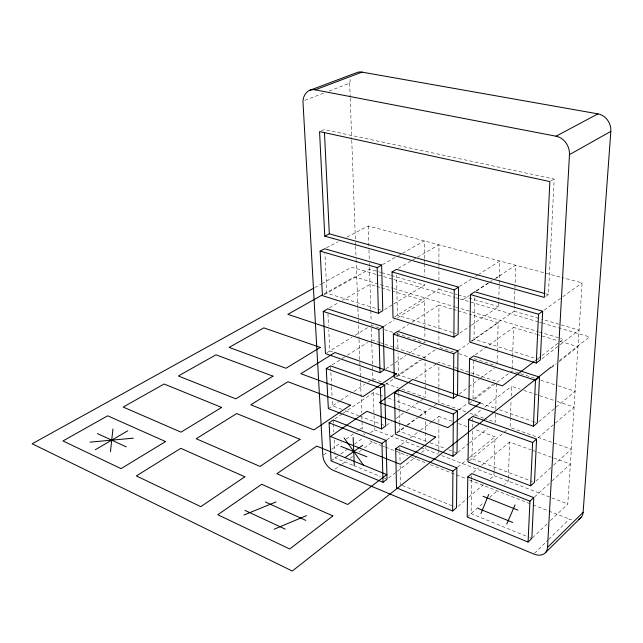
<?xml version="1.0" encoding="UTF-8"?>
<svg xmlns="http://www.w3.org/2000/svg" width="643" height="643" viewBox="0 0 643 643"><rect width="100%" height="100%" fill="white"/><g stroke="black" fill="none" stroke-linecap="round" stroke-linejoin="round"><path stroke-width="0.48" stroke-dasharray="3.21 2.41" d="M438.856 453.508L438.864 450.502M438.864 449.505L438.872 426.462M438.872 422.451L438.872 416.439L451.973 421.189M438.888 388.227L438.88 402.245L466.207 411.93M438.888 387.231L438.896 364.195M438.904 345.243L438.92 305.055L452.294 309.066M394.448 316.999L438.928 289.302L438.928 287.325M438.928 280.404L438.936 267.544M438.936 266.556L438.936 263.582M438.936 262.593L438.944 244.79L417.291 257.321M471.665 479.606L471.102 513.604L529.076 537.339M471.681 478.609L471.729 475.611M472.468 431.148L472.01 458.668L532.645 481.639M472.533 427.217L472.613 422.306M472.629 421.326L472.685 418.376M473.007 398.628L473.393 375.777M473.409 374.781L473.65 359.879M474.687 297.709L473.995 339.166L538.448 359.333M494.065 471.665L493.953 475.651L490.207 478.85M494.089 470.668L495.022 436.79L474.438 429.331M495.64 414.293L495.423 422.282L485.055 418.609M495.777 409.302L496.492 383.332M497.023 364.075L497.352 352.292M497.377 351.303L498.164 322.826L469.494 314.226M471.351 325.213L498.606 306.671L499.868 261.002L478.794 274.336M508.332 479.139L508.259 481.141L504.546 484.388M508.364 478.135L509.618 442.071L531.118 449.867M510.462 417.685L510.124 427.491L571.346 449.192L552.932 465.773M510.494 416.704L511.072 400.034M511.209 396.112L511.547 386.314L520.074 389.144M512.149 368.953L512.567 357.09M512.6 356.109L513.588 327.448L535.699 334.079M470.491 341.61L514.159 311.196L514.328 306.205M514.36 305.2L514.914 289.213M514.955 288.209L515.75 265.229L495.689 278.234M545.666 296.455L548.415 294.51L554.178 179.084L324.329 129.589L321.146 130.915M550.537 520.533L567.793 503.983L582.124 282.888L561.926 277.511M534.478 553.31L548.037 540.048M548.752 539.348L569.449 519.11A14.765 10.505 44.8 0 0 572.776 520.002M532.557 537.781L547.659 523.298M534.518 496.951L551.348 481.527M552.08 480.86L570.381 464.093L532.05 450.204M535.981 481.02L552.192 466.432M467.22 516.996L483.737 502.569M489.677 497.369L497.859 490.231M458.025 506.354L467.75 498.044M468.506 497.401L483.472 484.605M538.07 437.835L554.571 423.729M555.327 423.094L574.078 407.067L555.134 400.774M538.85 421.671L555.464 407.758M556.219 407.123L575.099 391.314L557.915 385.752M473.28 472.348L478.577 467.935M481.607 465.411L509.618 442.071M469.358 460.838L508.597 428.736M457.671 467.22L468.562 458.338M469.342 457.712L495.022 436.79M457.816 452.359L468.787 443.59M469.567 442.963L487.587 428.551M551.3 367.812L556.01 364.099M559.153 361.623L577.985 346.762L558.767 340.999M551.638 366.695L556.372 362.965M559.523 360.482L589.478 336.884L543.399 323.381M473.505 415.796L481.43 409.655M484.605 407.196L511.547 386.314M541.928 358.714L559.314 345.315M560.101 344.704L579.07 330.092L541.84 319.258M388.605 477.966L396.474 471.898M397.261 471.287L416.937 456.104M421.663 452.463L425.594 449.425L425.586 447.432M534.831 360.988L537.202 359.172M537.99 358.561L541.149 356.142M541.945 355.531L559.33 342.189M560.125 341.586L563.284 339.158L560.399 338.298M459.022 409.768L467.799 403.113M473.393 398.877L492.554 384.353M470.25 402.679L471.616 401.65M474.574 399.399L496.123 383.043M496.918 382.44L512.085 370.931L519.721 373.398M401.369 444.538L406.955 440.351M410.146 437.963L419.718 430.786M420.522 430.191L431.694 421.824M432.49 421.221L438.872 416.439M459.174 394.071L468.024 387.512M468.827 386.917L479.276 379.161M480.08 378.566L494.555 367.828M386.853 439.828L395.678 433.35M396.482 432.763L406.111 425.69M406.915 425.103L416.543 418.03M419.75 415.675L425.369 411.552L394.706 400.436M396.763 433.197L406.738 425.875M407.541 425.28L418.786 417.01M419.59 416.423L433.253 406.384M434.057 405.789L437.272 403.426M334.979 469.237L341.353 464.608M342.148 464.029L346.931 460.557M350.122 458.242L352.509 456.498M358.89 451.868L361.278 450.132M364.468 447.817L372.434 442.03L380.841 445.318M544.275 310.087L561.998 297.355M562.802 296.777L582.124 282.888M386.499 425.369L391.346 421.88M396.192 418.384L403.466 413.144M406.697 410.821L419.63 401.505M420.434 400.919L423.665 398.596M331.089 460.886L339.986 454.513M340.79 453.934L348.008 448.766M354.422 444.168L363.239 437.851M370.456 432.675L374.467 429.805L374.403 427.796M475.346 354.743L513.588 327.448M323.646 454.939L327.665 452.101M331.684 449.264L341.337 442.448M346.159 439.04L353.393 433.929M356.608 431.654L359.019 429.95M359.823 429.387L362.234 427.683L361.832 416.664M457.977 350.829L468.643 343.402M471.922 341.111L498.164 322.826M415.129 378.719L436.436 363.906M437.256 363.335L438.896 362.194L454.022 367.217M334.907 418.866L342.261 413.851M343.081 413.296L373.334 392.696L378.904 394.714M385.487 384.546L393.725 378.928M397.02 376.685L425.039 357.596L425.192 382.489M395.638 376.685L419.919 360.168M423.223 357.918L435.6 349.495M459.785 333.082L470.523 325.776M385.937 368.744L405.862 355.466M409.181 353.248L423.295 343.844M328.356 408.626L339.97 400.87M340.79 400.316L350.676 393.717M353.971 391.515L364.669 384.369M367.965 382.167L371.26 379.973M476.455 290.7L489.829 282.028M490.665 281.489L492.337 280.404M462.759 299.751L469.503 295.386M476.238 291.014L490.561 281.722M495.616 278.443L500.672 275.164M397.647 331.402L408.602 324.41M411.97 322.264L438.92 305.055M332.23 364.806L341.473 358.979M342.309 358.448L346.513 355.796M347.357 355.266L367.515 342.55M459.407 286.601L471.206 279.134M475.426 276.466L477.95 274.866M384.04 326.218L394.207 319.86M397.591 317.738L424.701 300.795L424.854 326.757M326.917 352.734L351.809 337.382M355.193 335.292L370.424 325.888M384.498 309.596L393.034 304.388M393.886 303.874L424.605 285.138L424.597 283.169M398.234 268.34L412.091 260.327M412.959 259.82L416.423 257.819M550.73 181.085L554.178 179.084M329.417 307.868L338.917 302.379M342.373 300.377L370.014 284.399L375.769 286.119M382.513 264.594L397.326 256.203M398.202 255.705L401.682 253.736M402.558 253.238L424.34 240.908L424.444 258.599M324.16 293.899L354.406 276.868L392.913 288.353M323.935 294.824L369.548 269.112L380.937 272.423M314.757 287.566L320.905 284.174M321.781 283.684L351.625 267.191L392.817 279.263M326.451 247.82L338.009 241.784M346.899 237.13L368.23 225.974L560.961 277.262M304.814 100.372L323.501 93.203M329.112 91.049L349.679 83.164A16.991 12.563 71 0 1 351.07 78.197M545.521 293.714L548.415 294.51M381.886 272.704L390.43 275.188M391.378 275.469L424.605 285.138M438.928 289.302L457.213 294.623M458.178 294.904L498.606 306.671M514.159 311.196L540.884 318.976M393.773 279.544L455.091 297.508M456.056 297.789L458.925 298.633M459.882 298.915L538.601 321.974M539.557 322.256L542.435 323.099M393.87 288.643L454.513 306.727M455.477 307.008L470.877 311.606M471.841 311.887L538.255 331.7M539.22 331.981L559.434 338.009M376.734 286.408L380.568 287.558M381.532 287.847L391.121 290.724M392.085 291.014L424.701 300.795M453.251 309.355L457.077 310.505M458.033 310.786L468.538 313.937M536.656 334.368L557.803 340.71M380.897 310.047L326.901 293.152L324.924 253.688M452.431 332.423L397.35 315.191L396.61 275.325M453.387 332.72L456.233 333.613M378.807 327.809L371.268 325.374L371.18 322.368M384.458 329.634L392.929 332.375M396.699 333.596L424.951 342.735L424.935 339.745M439.852 347.558L454.135 352.179M458.893 353.722L469.366 357.106M474.124 358.649L496.018 365.73M520.677 373.704L535 378.341M540.731 380.198L556.959 385.446M371.718 339.898L379.33 342.43M380.286 342.743L384.096 344.005M385.044 344.326L425.039 357.596M454.963 367.531L496.549 381.331M523.868 390.397L533.344 393.54M534.285 393.854L554.186 400.46M332.624 351.93L329.803 350.957L328.75 329.915M410.652 379L398.459 374.765L398.049 353.087M480.546 403.241L495.697 408.49M499.482 409.8L531.665 420.964M532.613 421.294L536.399 422.604M372.908 378.872L381.323 381.854M386.001 383.509L398.162 387.817M401.899 389.144L425.28 397.43L425.2 383.485M469.977 413.264L484.115 418.28M379.836 395.051L383.549 396.401M388.195 398.081L393.773 400.099M458.523 423.56L468.819 427.29M341.875 409.35L332.56 405.821L332.254 399.825M345.604 410.764L358.657 415.708M359.59 416.061L380.093 423.833M381.026 424.187L383.823 425.248M426.413 441.387L399.504 431.188L399.351 423.174M430.127 442.794L444.972 448.42M448.677 449.827L453.323 451.579M454.247 451.933L457.028 452.985M374.467 429.805L420.016 447.287M420.948 447.641L437.971 454.175M441.661 455.59L567.793 503.983M381.773 445.679L384.57 446.772M385.503 447.142L407.919 455.911M411.649 457.374L425.658 462.847M430.328 464.68L455.533 474.542M456.466 474.904L465.805 478.561M469.543 480.016L532.099 504.498M533.031 504.859L547.973 510.703M548.905 511.072L569.449 519.11M352.766 465.162L335.172 457.953L334.923 452.961M353.69 465.54L380.543 476.527M384.249 478.046L386.105 478.802M402.333 485.449L454.689 506.885M529.993 537.717L531.833 538.472M327.946 313.88L328.549 325.905M330.598 366.864L331.555 385.84M331.603 386.837L332.206 398.829M333.267 419.975L333.42 422.973M333.468 423.978L333.87 431.975M334.272 439.965L334.874 451.957M349.679 83.164L350.186 97.181M350.226 98.186L351.721 139.242M351.761 140.246L355.442 241.398M355.483 242.403L355.595 245.409M355.627 246.406L356.069 258.422M356.101 259.426L357.854 307.499M357.894 308.503L358.987 338.548M359.027 339.544L360.008 366.59M360.048 367.587L360.554 381.612M360.594 382.609L361.688 412.661M368.23 225.974L368.937 249.05M368.969 250.055L369.331 262.087M369.363 263.091L369.46 266.106M369.484 267.102L370.778 309.379M370.81 310.376L371.148 321.371M371.357 328.276L371.807 342.896M371.839 343.892L372.506 365.875M372.538 366.88L372.996 381.829M373.334 392.696L374.009 414.759M374.033 415.764L374.371 426.799M397.687 333.371L397.977 349.141M398.74 390.108L398.797 393.114M398.813 394.119L399.078 408.144M399.094 409.149L399.335 422.17M399.809 447.729L399.866 450.727M399.882 451.724L400.067 461.714M400.139 465.717L400.493 484.701M424.452 259.579L424.468 262.529M424.476 263.509L424.549 275.308M424.862 327.761L424.927 338.74M425.369 411.552L425.401 417.532M425.425 421.519L425.489 431.485M425.497 432.482L425.553 442.448M372.434 442.03A12.514 8.303 54.5 0 1 369.87 440.672M364.493 434.877A12.514 8.303 54.5 0 1 363.737 433.454M362.371 429.09A12.514 8.303 54.5 0 1 362.234 427.683"/><path stroke-width="0.96" d="M452.624 510.976L452.913 471.094L456.892 467.855L399.769 445.736L395.694 448.79L396.498 487.844L452.624 510.976L456.522 507.64L456.892 467.855M453.026 456.192L453.331 414.076L457.422 410.973L398.74 390.108L394.545 393.026L395.397 434.21L453.026 456.192L457.028 452.985L457.422 410.973M453.444 398.322L453.773 353.763L457.977 350.829L457.567 395.268L453.444 398.322L394.231 377.642L393.339 334.159L397.647 331.402L457.977 350.829M453.894 337.093L454.239 289.872L458.572 287.14L458.129 334.207L453.894 337.093L393.002 317.899L392.053 271.917L396.498 269.345L458.572 287.14M467.807 476.905L467.22 516.996L528.072 542.073L531.833 538.472L533.778 497.626L471.761 473.61L467.807 476.905L529.953 501.13L533.778 497.626M468.651 419.558L468.032 461.923L530.652 485.819L534.51 482.346L536.575 439.121L472.718 416.415L468.651 419.558L532.645 442.472L536.575 439.121M469.543 358.882L468.884 403.716L533.385 426.253L537.339 422.933L539.525 377.095L473.722 355.9L469.543 358.882L535.49 380.278L539.525 377.095M470.491 294.566L469.792 342.1L536.286 363.062L540.345 359.927L542.668 311.244L474.783 291.785L470.491 294.566L538.521 314.226L542.668 311.244M528.072 542.073L529.953 501.13M530.652 485.819L532.645 442.472M533.385 426.253L535.49 380.278M536.286 363.062L538.521 314.226M547.523 547.402L569.481 154.625A16.131 13.664 65.1 0 0 556.034 136.203L315.199 89.827A17.723 12.595 69.8 0 0 302.941 101.096L322.842 455.509A12.973 8.222 54.6 0 0 333.387 470.395L533.77 554.009A15.368 10.489 45.8 0 0 547.523 547.402L583.113 512.326L610.826 131.397A15.384 13.463 66.7 0 0 597.982 113.867L362.033 72.12A16.991 12.563 71 0 0 356.262 72.812L309.371 90.47M110.443 451.724L112.943 428.945M480.964 513.516L488.696 494.507M506.78 524.029L515.027 504.908M545.417 552.723L580.95 517.567M550.85 367.314L292.3 571.032L32.15 443.774L313.88 288.048M383.011 482.282L387.03 479.188L386.049 440.423L333.267 419.975L329.095 422.821L331.089 460.886L383.011 482.282L381.958 443.429L386.049 440.423M534.036 361.599L502.416 385.848L287.855 314.339L322.432 294.872M381.556 428.929L385.687 425.955L384.659 385.101L330.55 365.867L326.258 368.568L328.356 408.626L381.556 428.929L380.447 387.978L384.659 385.101M344.994 457.615L362.652 445.269M380.029 372.683L384.281 369.846L383.196 326.748L327.689 308.865L323.276 311.421L325.479 353.626L380.029 372.683L378.856 329.457L383.196 326.748M378.422 313.302L382.786 310.633L381.645 265.085L324.675 248.753L320.126 251.132L322.448 295.659L378.422 313.302L377.176 267.617L381.645 265.085M95.293 449.73L127.732 430.818M569.481 154.625L610.826 131.397M556.034 136.203L597.982 113.867M324.771 236.15L544.291 297.42L549.861 181.583L319.555 131.574L324.771 236.15L329.312 233.827L544.557 293.441M274.191 529.197L306.446 515.654M243.938 515.011L276.04 501.926M315.199 89.827L362.033 72.12M89.988 442.143L133.366 438.172M320.126 251.132L377.176 267.617M392.053 271.917L454.239 289.872M323.276 311.421L378.856 329.457M393.339 334.159L453.773 353.763M326.258 368.568L380.447 387.978M394.545 393.026L453.331 414.076M329.095 422.821L381.958 443.429M395.694 448.79L452.913 471.094M482.997 496.267L517.961 510.156M340.766 446.306L366.888 456.787M478.095 508.42L512.632 522.405M265.382 501.998L305.875 520.404M97.398 433.575L126.309 446.877M244.854 510.333L285.219 529.125M344.093 437.931L363.375 465.098M324.474 132.595L329.312 233.827M353.152 437.441L354.301 465.387M583.113 512.326A14.765 10.505 44.8 0 1 578.724 519.206M332.857 515.919L289.72 549.009L217.8 514.746L261.685 484.283L332.857 515.919M386.732 474.59L347.75 504.49L276.868 473.738L316.694 446.097L386.732 474.59M435.632 437.079L400.235 464.238L330.51 436.501L366.815 411.303L435.632 437.079M480.217 402.88L447.922 427.651L379.434 402.534L412.669 379.466L480.217 402.88M244.822 476.793L200.801 506.644L136.348 475.924L180.779 448.324L244.822 476.793M300.056 439.33L260.069 466.448L196.195 438.743L236.72 413.562L300.056 439.33M350.435 405.162L313.937 429.91L250.81 404.809L287.927 381.749L350.435 405.162M396.562 373.88L363.126 396.554L300.852 373.72L334.963 352.525L396.562 373.88M165.564 441.556L121.061 468.643L62.958 440.961L107.638 415.804L165.564 441.556M221.642 407.429L181.021 432.152L123.175 407.059L164.102 384.016L221.642 407.429M273.01 376.163L235.78 398.829L178.36 375.986L215.984 354.807L273.01 376.163M320.238 347.421L285.99 368.262L229.117 347.413L263.831 327.866L320.238 347.421"/></g></svg>
